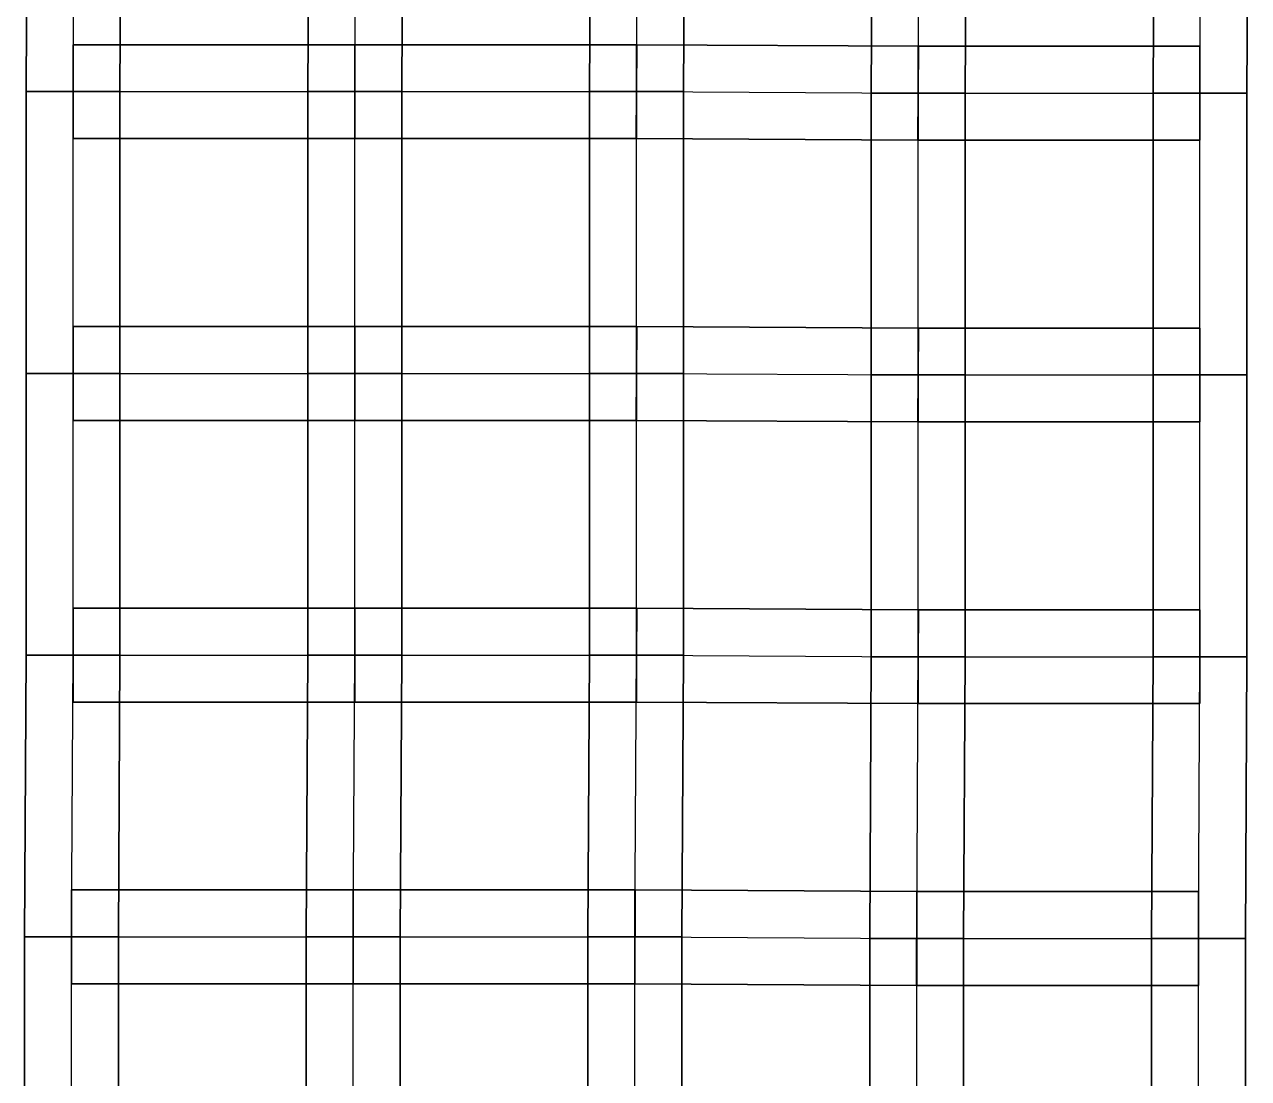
# Model space of a CAD drawing. Extents: x -300 to 609, y -118 to 2027.
# Drawn here: x -297 to -218.8, y 1496.2 to 1563.5 of the extents above; entities that cross this region are included whole.
import ezdxf

# ---------------------------------------------------------------- set-up
doc = ezdxf.new("R2010")
doc.units = 0

msp = doc.modelspace()

# ---------------------------------------------------------------- linework, layer by layer
at = {"layer": 'TUNNELS'}
for points in [[(-296.9, 1559.2167, -1.5), (-290.9, 1559.1833, -1.5), (-290.8, 1577.1833, -1.5), (-296.8, 1577.2167, -1.5)], [(-290.9, 1559.1833, 1.5), (-296.9, 1559.2167, 1.5), (-296.8, 1577.2167, 1.5), (-290.8, 1577.1833, 1.5)], [(-296.9, 1559.2167, 1.5), (-296.9, 1559.2167, -1.5), (-296.8, 1577.2167, -1.5), (-296.8, 1577.2167, 1.5)], [(-290.9, 1559.1833, -1.5), (-290.9, 1559.1833, 1.5), (-290.8, 1577.1833, 1.5), (-290.8, 1577.1833, -1.5)], [(-278.9, 1559.2167, -1.5), (-272.9, 1559.1833, -1.5), (-272.8, 1577.1833, -1.5), (-278.8, 1577.2167, -1.5)], [(-272.9, 1559.1833, 1.5), (-278.9, 1559.2167, 1.5), (-278.8, 1577.2167, 1.5), (-272.8, 1577.1833, 1.5)], [(-278.9, 1559.2167, 1.5), (-278.9, 1559.2167, -1.5), (-278.8, 1577.2167, -1.5), (-278.8, 1577.2167, 1.5)], [(-272.9, 1559.1833, -1.5), (-272.9, 1559.1833, 1.5), (-272.8, 1577.1833, 1.5), (-272.8, 1577.1833, -1.5)], [(-260.9, 1559.2167, -1.5), (-254.9, 1559.1833, -1.5), (-254.8, 1577.1833, -1.5), (-260.8, 1577.2167, -1.5)], [(-254.9, 1559.1833, 1.5), (-260.9, 1559.2167, 1.5), (-260.8, 1577.2167, 1.5), (-254.8, 1577.1833, 1.5)], [(-260.9, 1559.2167, 1.5), (-260.9, 1559.2167, -1.5), (-260.8, 1577.2167, -1.5), (-260.8, 1577.2167, 1.5)], [(-254.9, 1559.1833, -1.5), (-254.9, 1559.1833, 1.5), (-254.8, 1577.1833, 1.5), (-254.8, 1577.1833, -1.5)], [(-242.9, 1559.1167, -1.5), (-236.9, 1559.0833, -1.5), (-236.8, 1577.0833, -1.5), (-242.8, 1577.1167, -1.5)], [(-236.9, 1559.0833, 1.5), (-242.9, 1559.1167, 1.5), (-242.8, 1577.1167, 1.5), (-236.8, 1577.0833, 1.5)], [(-242.9, 1559.1167, 1.5), (-242.9, 1559.1167, -1.5), (-242.8, 1577.1167, -1.5), (-242.8, 1577.1167, 1.5)], [(-236.9, 1559.0833, -1.5), (-236.9, 1559.0833, 1.5), (-236.8, 1577.0833, 1.5), (-236.8, 1577.0833, -1.5)], [(-224.9, 1559.1167, -1.5), (-218.9, 1559.0833, -1.5), (-218.8, 1577.0833, -1.5), (-224.8, 1577.1167, -1.5)], [(-218.9, 1559.0833, 1.5), (-224.9, 1559.1167, 1.5), (-224.8, 1577.1167, 1.5), (-218.8, 1577.0833, 1.5)], [(-224.9, 1559.1167, 1.5), (-224.9, 1559.1167, -1.5), (-224.8, 1577.1167, -1.5), (-224.8, 1577.1167, 1.5)], [(-218.9, 1559.0833, -1.5), (-218.9, 1559.0833, 1.5), (-218.8, 1577.0833, 1.5), (-218.8, 1577.0833, -1.5)], [(-293.9, 1562.2, -1.5), (-293.9, 1556.2, -1.5), (-275.9, 1556.2, -1.5), (-275.9, 1562.2, -1.5)], [(-293.9, 1556.2, 1.5), (-293.9, 1562.2, 1.5), (-275.9, 1562.2, 1.5), (-275.9, 1556.2, 1.5)], [(-293.9, 1562.2, 1.5), (-293.9, 1562.2, -1.5), (-275.9, 1562.2, -1.5), (-275.9, 1562.2, 1.5)], [(-293.9, 1562.2, -1.5), (-293.9, 1556.2, -1.5), (-293.9, 1556.2, 1.5), (-293.9, 1562.2, 1.5)], [(-275.9, 1562.2, -1.5), (-275.9, 1562.2, 1.5), (-275.9, 1556.2, 1.5), (-275.9, 1556.2, -1.5)], [(-275.9, 1562.2, -1.5), (-275.9, 1556.2, -1.5), (-257.9, 1556.2, -1.5), (-257.9, 1562.2, -1.5)], [(-275.9, 1556.2, 1.5), (-275.9, 1562.2, 1.5), (-257.9, 1562.2, 1.5), (-257.9, 1556.2, 1.5)], [(-275.9, 1562.2, 1.5), (-275.9, 1562.2, -1.5), (-257.9, 1562.2, -1.5), (-257.9, 1562.2, 1.5)], [(-275.9, 1562.2, -1.5), (-275.9, 1556.2, -1.5), (-275.9, 1556.2, 1.5), (-275.9, 1562.2, 1.5)], [(-257.8833, 1562.2, -1.5), (-257.9167, 1556.2, -1.5), (-239.9167, 1556.1, -1.5), (-239.8833, 1562.1, -1.5)], [(-257.9167, 1556.2, 1.5), (-257.8833, 1562.2, 1.5), (-239.8833, 1562.1, 1.5), (-239.9167, 1556.1, 1.5)], [(-257.8833, 1562.2, -1.5), (-257.9167, 1556.2, -1.5), (-257.9167, 1556.2, 1.5), (-257.8833, 1562.2, 1.5)], [(-257.9, 1562.2, -1.5), (-257.9, 1562.2, 1.5), (-257.9, 1556.2, 1.5), (-257.9, 1556.2, -1.5)], [(-257.8833, 1562.2, 1.5), (-257.8833, 1562.2, -1.5), (-239.8833, 1562.1, -1.5), (-239.8833, 1562.1, 1.5)], [(-239.8833, 1562.1, -1.5), (-239.8833, 1562.1, 1.5), (-239.9167, 1556.1, 1.5), (-239.9167, 1556.1, -1.5)], [(-239.9, 1562.1, -1.5), (-239.9, 1556.1, -1.5), (-221.9, 1556.1, -1.5), (-221.9, 1562.1, -1.5)], [(-239.9, 1556.1, 1.5), (-239.9, 1562.1, 1.5), (-221.9, 1562.1, 1.5), (-221.9, 1556.1, 1.5)], [(-239.9, 1562.1, 1.5), (-239.9, 1562.1, -1.5), (-221.9, 1562.1, -1.5), (-221.9, 1562.1, 1.5)], [(-239.9, 1562.1, -1.5), (-239.9, 1556.1, -1.5), (-239.9, 1556.1, 1.5), (-239.9, 1562.1, 1.5)], [(-221.9, 1562.1, -1.5), (-221.9, 1562.1, 1.5), (-221.9, 1556.1, 1.5), (-221.9, 1556.1, -1.5)], [(-296.9, 1559.2167, -1.5), (-290.9, 1559.1833, -1.5), (-290.9, 1559.1833, 1.5), (-296.9, 1559.2167, 1.5)], [(-296.9, 1541.2, -1.5), (-290.9, 1541.2, -1.5), (-290.9, 1559.2, -1.5), (-296.9, 1559.2, -1.5)], [(-290.9, 1541.2, 1.5), (-296.9, 1541.2, 1.5), (-296.9, 1559.2, 1.5), (-290.9, 1559.2, 1.5)], [(-296.9, 1541.2, 1.5), (-296.9, 1541.2, -1.5), (-296.9, 1559.2, -1.5), (-296.9, 1559.2, 1.5)], [(-296.9, 1559.2, -1.5), (-296.9, 1559.2, 1.5), (-290.9, 1559.2, 1.5), (-290.9, 1559.2, -1.5)], [(-290.9, 1541.2, -1.5), (-290.9, 1541.2, 1.5), (-290.9, 1559.2, 1.5), (-290.9, 1559.2, -1.5)], [(-278.9, 1559.2167, -1.5), (-272.9, 1559.1833, -1.5), (-272.9, 1559.1833, 1.5), (-278.9, 1559.2167, 1.5)], [(-278.9, 1541.2, -1.5), (-272.9, 1541.2, -1.5), (-272.9, 1559.2, -1.5), (-278.9, 1559.2, -1.5)], [(-272.9, 1541.2, 1.5), (-278.9, 1541.2, 1.5), (-278.9, 1559.2, 1.5), (-272.9, 1559.2, 1.5)], [(-278.9, 1541.2, 1.5), (-278.9, 1541.2, -1.5), (-278.9, 1559.2, -1.5), (-278.9, 1559.2, 1.5)], [(-278.9, 1559.2, -1.5), (-278.9, 1559.2, 1.5), (-272.9, 1559.2, 1.5), (-272.9, 1559.2, -1.5)], [(-272.9, 1541.2, -1.5), (-272.9, 1541.2, 1.5), (-272.9, 1559.2, 1.5), (-272.9, 1559.2, -1.5)], [(-260.9, 1559.2167, -1.5), (-254.9, 1559.1833, -1.5), (-254.9, 1559.1833, 1.5), (-260.9, 1559.2167, 1.5)], [(-260.9, 1541.2, -1.5), (-254.9, 1541.2, -1.5), (-254.9, 1559.2, -1.5), (-260.9, 1559.2, -1.5)], [(-254.9, 1541.2, 1.5), (-260.9, 1541.2, 1.5), (-260.9, 1559.2, 1.5), (-254.9, 1559.2, 1.5)], [(-260.9, 1541.2, 1.5), (-260.9, 1541.2, -1.5), (-260.9, 1559.2, -1.5), (-260.9, 1559.2, 1.5)], [(-260.9, 1559.2, -1.5), (-260.9, 1559.2, 1.5), (-254.9, 1559.2, 1.5), (-254.9, 1559.2, -1.5)], [(-254.9, 1541.2, -1.5), (-254.9, 1541.2, 1.5), (-254.9, 1559.2, 1.5), (-254.9, 1559.2, -1.5)], [(-242.9, 1559.1167, -1.5), (-236.9, 1559.0833, -1.5), (-236.9, 1559.0833, 1.5), (-242.9, 1559.1167, 1.5)], [(-242.9, 1541.1, -1.5), (-236.9, 1541.1, -1.5), (-236.9, 1559.1, -1.5), (-242.9, 1559.1, -1.5)], [(-236.9, 1541.1, 1.5), (-242.9, 1541.1, 1.5), (-242.9, 1559.1, 1.5), (-236.9, 1559.1, 1.5)], [(-242.9, 1541.1, 1.5), (-242.9, 1541.1, -1.5), (-242.9, 1559.1, -1.5), (-242.9, 1559.1, 1.5)], [(-242.9, 1559.1, -1.5), (-242.9, 1559.1, 1.5), (-236.9, 1559.1, 1.5), (-236.9, 1559.1, -1.5)], [(-236.9, 1541.1, -1.5), (-236.9, 1541.1, 1.5), (-236.9, 1559.1, 1.5), (-236.9, 1559.1, -1.5)], [(-224.9, 1559.1167, -1.5), (-218.9, 1559.0833, -1.5), (-218.9, 1559.0833, 1.5), (-224.9, 1559.1167, 1.5)], [(-224.9, 1541.1, -1.5), (-218.9, 1541.1, -1.5), (-218.9, 1559.1, -1.5), (-224.9, 1559.1, -1.5)], [(-218.9, 1541.1, 1.5), (-224.9, 1541.1, 1.5), (-224.9, 1559.1, 1.5), (-218.9, 1559.1, 1.5)], [(-224.9, 1541.1, 1.5), (-224.9, 1541.1, -1.5), (-224.9, 1559.1, -1.5), (-224.9, 1559.1, 1.5)], [(-224.9, 1559.1, -1.5), (-224.9, 1559.1, 1.5), (-218.9, 1559.1, 1.5), (-218.9, 1559.1, -1.5)], [(-218.9, 1541.1, -1.5), (-218.9, 1541.1, 1.5), (-218.9, 1559.1, 1.5), (-218.9, 1559.1, -1.5)], [(-293.9, 1556.2, -1.5), (-293.9, 1556.2, 1.5), (-275.9, 1556.2, 1.5), (-275.9, 1556.2, -1.5)], [(-275.9, 1556.2, -1.5), (-275.9, 1556.2, 1.5), (-257.9, 1556.2, 1.5), (-257.9, 1556.2, -1.5)], [(-257.9167, 1556.2, -1.5), (-257.9167, 1556.2, 1.5), (-239.9167, 1556.1, 1.5), (-239.9167, 1556.1, -1.5)], [(-239.9, 1556.1, -1.5), (-239.9, 1556.1, 1.5), (-221.9, 1556.1, 1.5), (-221.9, 1556.1, -1.5)], [(-293.9, 1544.2, -1.5), (-293.9, 1538.2, -1.5), (-275.9, 1538.2, -1.5), (-275.9, 1544.2, -1.5)], [(-293.9, 1538.2, 1.5), (-293.9, 1544.2, 1.5), (-275.9, 1544.2, 1.5), (-275.9, 1538.2, 1.5)], [(-293.9, 1544.2, 1.5), (-293.9, 1544.2, -1.5), (-275.9, 1544.2, -1.5), (-275.9, 1544.2, 1.5)], [(-293.9, 1544.2, -1.5), (-293.9, 1538.2, -1.5), (-293.9, 1538.2, 1.5), (-293.9, 1544.2, 1.5)], [(-275.9, 1544.2, -1.5), (-275.9, 1544.2, 1.5), (-275.9, 1538.2, 1.5), (-275.9, 1538.2, -1.5)], [(-275.9, 1544.2, -1.5), (-275.9, 1538.2, -1.5), (-257.9, 1538.2, -1.5), (-257.9, 1544.2, -1.5)], [(-275.9, 1538.2, 1.5), (-275.9, 1544.2, 1.5), (-257.9, 1544.2, 1.5), (-257.9, 1538.2, 1.5)], [(-275.9, 1544.2, 1.5), (-275.9, 1544.2, -1.5), (-257.9, 1544.2, -1.5), (-257.9, 1544.2, 1.5)], [(-275.9, 1544.2, -1.5), (-275.9, 1538.2, -1.5), (-275.9, 1538.2, 1.5), (-275.9, 1544.2, 1.5)], [(-257.8833, 1544.2, -1.5), (-257.9167, 1538.2, -1.5), (-239.9167, 1538.1, -1.5), (-239.8833, 1544.1, -1.5)], [(-257.9167, 1538.2, 1.5), (-257.8833, 1544.2, 1.5), (-239.8833, 1544.1, 1.5), (-239.9167, 1538.1, 1.5)], [(-257.8833, 1544.2, -1.5), (-257.9167, 1538.2, -1.5), (-257.9167, 1538.2, 1.5), (-257.8833, 1544.2, 1.5)], [(-257.9, 1544.2, -1.5), (-257.9, 1544.2, 1.5), (-257.9, 1538.2, 1.5), (-257.9, 1538.2, -1.5)], [(-257.8833, 1544.2, 1.5), (-257.8833, 1544.2, -1.5), (-239.8833, 1544.1, -1.5), (-239.8833, 1544.1, 1.5)], [(-239.8833, 1544.1, -1.5), (-239.8833, 1544.1, 1.5), (-239.9167, 1538.1, 1.5), (-239.9167, 1538.1, -1.5)], [(-239.9, 1544.1, -1.5), (-239.9, 1538.1, -1.5), (-221.9, 1538.1, -1.5), (-221.9, 1544.1, -1.5)], [(-239.9, 1538.1, 1.5), (-239.9, 1544.1, 1.5), (-221.9, 1544.1, 1.5), (-221.9, 1538.1, 1.5)], [(-239.9, 1544.1, 1.5), (-239.9, 1544.1, -1.5), (-221.9, 1544.1, -1.5), (-221.9, 1544.1, 1.5)], [(-239.9, 1544.1, -1.5), (-239.9, 1538.1, -1.5), (-239.9, 1538.1, 1.5), (-239.9, 1544.1, 1.5)], [(-221.9, 1544.1, -1.5), (-221.9, 1544.1, 1.5), (-221.9, 1538.1, 1.5), (-221.9, 1538.1, -1.5)], [(-296.9, 1523.2, -1.5), (-290.9, 1523.2, -1.5), (-290.9, 1541.2, -1.5), (-296.9, 1541.2, -1.5)], [(-290.9, 1523.2, 1.5), (-296.9, 1523.2, 1.5), (-296.9, 1541.2, 1.5), (-290.9, 1541.2, 1.5)], [(-296.9, 1523.2, 1.5), (-296.9, 1523.2, -1.5), (-296.9, 1541.2, -1.5), (-296.9, 1541.2, 1.5)], [(-296.9, 1541.2, -1.5), (-296.9, 1541.2, 1.5), (-290.9, 1541.2, 1.5), (-290.9, 1541.2, -1.5)], [(-296.9, 1541.2, -1.5), (-290.9, 1541.2, -1.5), (-290.9, 1541.2, 1.5), (-296.9, 1541.2, 1.5)], [(-290.9, 1523.2, -1.5), (-290.9, 1523.2, 1.5), (-290.9, 1541.2, 1.5), (-290.9, 1541.2, -1.5)], [(-278.9, 1523.2, -1.5), (-272.9, 1523.2, -1.5), (-272.9, 1541.2, -1.5), (-278.9, 1541.2, -1.5)], [(-272.9, 1523.2, 1.5), (-278.9, 1523.2, 1.5), (-278.9, 1541.2, 1.5), (-272.9, 1541.2, 1.5)], [(-278.9, 1523.2, 1.5), (-278.9, 1523.2, -1.5), (-278.9, 1541.2, -1.5), (-278.9, 1541.2, 1.5)], [(-278.9, 1541.2, -1.5), (-278.9, 1541.2, 1.5), (-272.9, 1541.2, 1.5), (-272.9, 1541.2, -1.5)], [(-278.9, 1541.2, -1.5), (-272.9, 1541.2, -1.5), (-272.9, 1541.2, 1.5), (-278.9, 1541.2, 1.5)], [(-272.9, 1523.2, -1.5), (-272.9, 1523.2, 1.5), (-272.9, 1541.2, 1.5), (-272.9, 1541.2, -1.5)], [(-260.9, 1523.2, -1.5), (-254.9, 1523.2, -1.5), (-254.9, 1541.2, -1.5), (-260.9, 1541.2, -1.5)], [(-254.9, 1523.2, 1.5), (-260.9, 1523.2, 1.5), (-260.9, 1541.2, 1.5), (-254.9, 1541.2, 1.5)], [(-260.9, 1523.2, 1.5), (-260.9, 1523.2, -1.5), (-260.9, 1541.2, -1.5), (-260.9, 1541.2, 1.5)], [(-260.9, 1541.2, -1.5), (-260.9, 1541.2, 1.5), (-254.9, 1541.2, 1.5), (-254.9, 1541.2, -1.5)], [(-260.9, 1541.2, -1.5), (-254.9, 1541.2, -1.5), (-254.9, 1541.2, 1.5), (-260.9, 1541.2, 1.5)], [(-254.9, 1523.2, -1.5), (-254.9, 1523.2, 1.5), (-254.9, 1541.2, 1.5), (-254.9, 1541.2, -1.5)], [(-242.9, 1523.1, -1.5), (-236.9, 1523.1, -1.5), (-236.9, 1541.1, -1.5), (-242.9, 1541.1, -1.5)], [(-236.9, 1523.1, 1.5), (-242.9, 1523.1, 1.5), (-242.9, 1541.1, 1.5), (-236.9, 1541.1, 1.5)], [(-242.9, 1523.1, 1.5), (-242.9, 1523.1, -1.5), (-242.9, 1541.1, -1.5), (-242.9, 1541.1, 1.5)], [(-242.9, 1541.1, -1.5), (-242.9, 1541.1, 1.5), (-236.9, 1541.1, 1.5), (-236.9, 1541.1, -1.5)], [(-242.9, 1541.1, -1.5), (-236.9, 1541.1, -1.5), (-236.9, 1541.1, 1.5), (-242.9, 1541.1, 1.5)], [(-236.9, 1523.1, -1.5), (-236.9, 1523.1, 1.5), (-236.9, 1541.1, 1.5), (-236.9, 1541.1, -1.5)], [(-224.9, 1523.1, -1.5), (-218.9, 1523.1, -1.5), (-218.9, 1541.1, -1.5), (-224.9, 1541.1, -1.5)], [(-218.9, 1523.1, 1.5), (-224.9, 1523.1, 1.5), (-224.9, 1541.1, 1.5), (-218.9, 1541.1, 1.5)], [(-224.9, 1523.1, 1.5), (-224.9, 1523.1, -1.5), (-224.9, 1541.1, -1.5), (-224.9, 1541.1, 1.5)], [(-224.9, 1541.1, -1.5), (-224.9, 1541.1, 1.5), (-218.9, 1541.1, 1.5), (-218.9, 1541.1, -1.5)], [(-224.9, 1541.1, -1.5), (-218.9, 1541.1, -1.5), (-218.9, 1541.1, 1.5), (-224.9, 1541.1, 1.5)], [(-218.9, 1523.1, -1.5), (-218.9, 1523.1, 1.5), (-218.9, 1541.1, 1.5), (-218.9, 1541.1, -1.5)], [(-293.9, 1538.2, -1.5), (-293.9, 1538.2, 1.5), (-275.9, 1538.2, 1.5), (-275.9, 1538.2, -1.5)], [(-275.9, 1538.2, -1.5), (-275.9, 1538.2, 1.5), (-257.9, 1538.2, 1.5), (-257.9, 1538.2, -1.5)], [(-257.9167, 1538.2, -1.5), (-257.9167, 1538.2, 1.5), (-239.9167, 1538.1, 1.5), (-239.9167, 1538.1, -1.5)], [(-239.9, 1538.1, -1.5), (-239.9, 1538.1, 1.5), (-221.9, 1538.1, 1.5), (-221.9, 1538.1, -1.5)], [(-293.9, 1526.2, -1.5), (-293.9, 1520.2, -1.5), (-275.9, 1520.2, -1.5), (-275.9, 1526.2, -1.5)], [(-293.9, 1520.2, 1.5), (-293.9, 1526.2, 1.5), (-275.9, 1526.2, 1.5), (-275.9, 1520.2, 1.5)], [(-293.9, 1526.2, 1.5), (-293.9, 1526.2, -1.5), (-275.9, 1526.2, -1.5), (-275.9, 1526.2, 1.5)], [(-293.9, 1526.2, -1.5), (-293.9, 1520.2, -1.5), (-293.9, 1520.2, 1.5), (-293.9, 1526.2, 1.5)], [(-275.9, 1526.2, -1.5), (-275.9, 1526.2, 1.5), (-275.9, 1520.2, 1.5), (-275.9, 1520.2, -1.5)], [(-275.9, 1526.2, -1.5), (-275.9, 1520.2, -1.5), (-257.9, 1520.2, -1.5), (-257.9, 1526.2, -1.5)], [(-275.9, 1520.2, 1.5), (-275.9, 1526.2, 1.5), (-257.9, 1526.2, 1.5), (-257.9, 1520.2, 1.5)], [(-275.9, 1526.2, 1.5), (-275.9, 1526.2, -1.5), (-257.9, 1526.2, -1.5), (-257.9, 1526.2, 1.5)], [(-275.9, 1526.2, -1.5), (-275.9, 1520.2, -1.5), (-275.9, 1520.2, 1.5), (-275.9, 1526.2, 1.5)], [(-257.8833, 1526.2, -1.5), (-257.9167, 1520.2, -1.5), (-239.9167, 1520.1, -1.5), (-239.8833, 1526.1, -1.5)], [(-257.9167, 1520.2, 1.5), (-257.8833, 1526.2, 1.5), (-239.8833, 1526.1, 1.5), (-239.9167, 1520.1, 1.5)], [(-257.8833, 1526.2, -1.5), (-257.9167, 1520.2, -1.5), (-257.9167, 1520.2, 1.5), (-257.8833, 1526.2, 1.5)], [(-257.9, 1526.2, -1.5), (-257.9, 1526.2, 1.5), (-257.9, 1520.2, 1.5), (-257.9, 1520.2, -1.5)], [(-257.8833, 1526.2, 1.5), (-257.8833, 1526.2, -1.5), (-239.8833, 1526.1, -1.5), (-239.8833, 1526.1, 1.5)], [(-239.8833, 1526.1, -1.5), (-239.8833, 1526.1, 1.5), (-239.9167, 1520.1, 1.5), (-239.9167, 1520.1, -1.5)], [(-239.9, 1526.1, -1.5), (-239.9, 1520.1, -1.5), (-221.9, 1520.1, -1.5), (-221.9, 1526.1, -1.5)], [(-239.9, 1520.1, 1.5), (-239.9, 1526.1, 1.5), (-221.9, 1526.1, 1.5), (-221.9, 1520.1, 1.5)], [(-239.9, 1526.1, 1.5), (-239.9, 1526.1, -1.5), (-221.9, 1526.1, -1.5), (-221.9, 1526.1, 1.5)], [(-239.9, 1526.1, -1.5), (-239.9, 1520.1, -1.5), (-239.9, 1520.1, 1.5), (-239.9, 1526.1, 1.5)], [(-221.9, 1526.1, -1.5), (-221.9, 1526.1, 1.5), (-221.9, 1520.1, 1.5), (-221.9, 1520.1, -1.5)], [(-297, 1505.2167, -1.5), (-291, 1505.1833, -1.5), (-290.9, 1523.1833, -1.5), (-296.9, 1523.2167, -1.5)], [(-291, 1505.1833, 1.5), (-297, 1505.2167, 1.5), (-296.9, 1523.2167, 1.5), (-290.9, 1523.1833, 1.5)], [(-297, 1505.2167, 1.5), (-297, 1505.2167, -1.5), (-296.9, 1523.2167, -1.5), (-296.9, 1523.2167, 1.5)], [(-296.9, 1523.2167, -1.5), (-296.9, 1523.2167, 1.5), (-290.9, 1523.1833, 1.5), (-290.9, 1523.1833, -1.5)], [(-296.9, 1523.2, -1.5), (-290.9, 1523.2, -1.5), (-290.9, 1523.2, 1.5), (-296.9, 1523.2, 1.5)], [(-291, 1505.1833, -1.5), (-291, 1505.1833, 1.5), (-290.9, 1523.1833, 1.5), (-290.9, 1523.1833, -1.5)], [(-279, 1505.2167, -1.5), (-273, 1505.1833, -1.5), (-272.9, 1523.1833, -1.5), (-278.9, 1523.2167, -1.5)], [(-273, 1505.1833, 1.5), (-279, 1505.2167, 1.5), (-278.9, 1523.2167, 1.5), (-272.9, 1523.1833, 1.5)], [(-279, 1505.2167, 1.5), (-279, 1505.2167, -1.5), (-278.9, 1523.2167, -1.5), (-278.9, 1523.2167, 1.5)], [(-278.9, 1523.2167, -1.5), (-278.9, 1523.2167, 1.5), (-272.9, 1523.1833, 1.5), (-272.9, 1523.1833, -1.5)], [(-278.9, 1523.2, -1.5), (-272.9, 1523.2, -1.5), (-272.9, 1523.2, 1.5), (-278.9, 1523.2, 1.5)], [(-273, 1505.1833, -1.5), (-273, 1505.1833, 1.5), (-272.9, 1523.1833, 1.5), (-272.9, 1523.1833, -1.5)], [(-261, 1505.2167, -1.5), (-255, 1505.1833, -1.5), (-254.9, 1523.1833, -1.5), (-260.9, 1523.2167, -1.5)], [(-255, 1505.1833, 1.5), (-261, 1505.2167, 1.5), (-260.9, 1523.2167, 1.5), (-254.9, 1523.1833, 1.5)], [(-261, 1505.2167, 1.5), (-261, 1505.2167, -1.5), (-260.9, 1523.2167, -1.5), (-260.9, 1523.2167, 1.5)], [(-260.9, 1523.2167, -1.5), (-260.9, 1523.2167, 1.5), (-254.9, 1523.1833, 1.5), (-254.9, 1523.1833, -1.5)], [(-260.9, 1523.2, -1.5), (-254.9, 1523.2, -1.5), (-254.9, 1523.2, 1.5), (-260.9, 1523.2, 1.5)], [(-255, 1505.1833, -1.5), (-255, 1505.1833, 1.5), (-254.9, 1523.1833, 1.5), (-254.9, 1523.1833, -1.5)], [(-243, 1505.1167, -1.5), (-237, 1505.0833, -1.5), (-236.9, 1523.0833, -1.5), (-242.9, 1523.1167, -1.5)], [(-237, 1505.0833, 1.5), (-243, 1505.1167, 1.5), (-242.9, 1523.1167, 1.5), (-236.9, 1523.0833, 1.5)], [(-243, 1505.1167, 1.5), (-243, 1505.1167, -1.5), (-242.9, 1523.1167, -1.5), (-242.9, 1523.1167, 1.5)], [(-242.9, 1523.1167, -1.5), (-242.9, 1523.1167, 1.5), (-236.9, 1523.0833, 1.5), (-236.9, 1523.0833, -1.5)], [(-242.9, 1523.1, -1.5), (-236.9, 1523.1, -1.5), (-236.9, 1523.1, 1.5), (-242.9, 1523.1, 1.5)], [(-237, 1505.0833, -1.5), (-237, 1505.0833, 1.5), (-236.9, 1523.0833, 1.5), (-236.9, 1523.0833, -1.5)], [(-225, 1505.1167, -1.5), (-219, 1505.0833, -1.5), (-218.9, 1523.0833, -1.5), (-224.9, 1523.1167, -1.5)], [(-219, 1505.0833, 1.5), (-225, 1505.1167, 1.5), (-224.9, 1523.1167, 1.5), (-218.9, 1523.0833, 1.5)], [(-225, 1505.1167, 1.5), (-225, 1505.1167, -1.5), (-224.9, 1523.1167, -1.5), (-224.9, 1523.1167, 1.5)], [(-224.9, 1523.1167, -1.5), (-224.9, 1523.1167, 1.5), (-218.9, 1523.0833, 1.5), (-218.9, 1523.0833, -1.5)], [(-224.9, 1523.1, -1.5), (-218.9, 1523.1, -1.5), (-218.9, 1523.1, 1.5), (-224.9, 1523.1, 1.5)], [(-219, 1505.0833, -1.5), (-219, 1505.0833, 1.5), (-218.9, 1523.0833, 1.5), (-218.9, 1523.0833, -1.5)], [(-293.9, 1520.2, -1.5), (-293.9, 1520.2, 1.5), (-275.9, 1520.2, 1.5), (-275.9, 1520.2, -1.5)], [(-275.9, 1520.2, -1.5), (-275.9, 1520.2, 1.5), (-257.9, 1520.2, 1.5), (-257.9, 1520.2, -1.5)], [(-257.9167, 1520.2, -1.5), (-257.9167, 1520.2, 1.5), (-239.9167, 1520.1, 1.5), (-239.9167, 1520.1, -1.5)], [(-239.9, 1520.1, -1.5), (-239.9, 1520.1, 1.5), (-221.9, 1520.1, 1.5), (-221.9, 1520.1, -1.5)], [(-294, 1508.2, -1.5), (-294, 1502.2, -1.5), (-276, 1502.2, -1.5), (-276, 1508.2, -1.5)], [(-294, 1502.2, 1.5), (-294, 1508.2, 1.5), (-276, 1508.2, 1.5), (-276, 1502.2, 1.5)], [(-294, 1508.2, 1.5), (-294, 1508.2, -1.5), (-276, 1508.2, -1.5), (-276, 1508.2, 1.5)], [(-294, 1508.2, -1.5), (-294, 1502.2, -1.5), (-294, 1502.2, 1.5), (-294, 1508.2, 1.5)], [(-276, 1508.2, -1.5), (-276, 1508.2, 1.5), (-276, 1502.2, 1.5), (-276, 1502.2, -1.5)], [(-276, 1508.2, -1.5), (-276, 1502.2, -1.5), (-258, 1502.2, -1.5), (-258, 1508.2, -1.5)], [(-276, 1502.2, 1.5), (-276, 1508.2, 1.5), (-258, 1508.2, 1.5), (-258, 1502.2, 1.5)], [(-276, 1508.2, 1.5), (-276, 1508.2, -1.5), (-258, 1508.2, -1.5), (-258, 1508.2, 1.5)], [(-276, 1508.2, -1.5), (-276, 1502.2, -1.5), (-276, 1502.2, 1.5), (-276, 1508.2, 1.5)], [(-257.9833, 1508.2, -1.5), (-258.0167, 1502.2, -1.5), (-240.0167, 1502.1, -1.5), (-239.9833, 1508.1, -1.5)], [(-258.0167, 1502.2, 1.5), (-257.9833, 1508.2, 1.5), (-239.9833, 1508.1, 1.5), (-240.0167, 1502.1, 1.5)], [(-257.9833, 1508.2, -1.5), (-258.0167, 1502.2, -1.5), (-258.0167, 1502.2, 1.5), (-257.9833, 1508.2, 1.5)], [(-258, 1508.2, -1.5), (-258, 1508.2, 1.5), (-258, 1502.2, 1.5), (-258, 1502.2, -1.5)], [(-257.9833, 1508.2, 1.5), (-257.9833, 1508.2, -1.5), (-239.9833, 1508.1, -1.5), (-239.9833, 1508.1, 1.5)], [(-239.9833, 1508.1, -1.5), (-239.9833, 1508.1, 1.5), (-240.0167, 1502.1, 1.5), (-240.0167, 1502.1, -1.5)], [(-240, 1508.1, -1.5), (-240, 1502.1, -1.5), (-222, 1502.1, -1.5), (-222, 1508.1, -1.5)], [(-240, 1502.1, 1.5), (-240, 1508.1, 1.5), (-222, 1508.1, 1.5), (-222, 1502.1, 1.5)], [(-240, 1508.1, 1.5), (-240, 1508.1, -1.5), (-222, 1508.1, -1.5), (-222, 1508.1, 1.5)], [(-240, 1508.1, -1.5), (-240, 1502.1, -1.5), (-240, 1502.1, 1.5), (-240, 1508.1, 1.5)], [(-222, 1508.1, -1.5), (-222, 1508.1, 1.5), (-222, 1502.1, 1.5), (-222, 1502.1, -1.5)], [(-297, 1505.2167, -1.5), (-291, 1505.1833, -1.5), (-291, 1505.1833, 1.5), (-297, 1505.2167, 1.5)], [(-297, 1487.2, -1.5), (-291, 1487.2, -1.5), (-291, 1505.2, -1.5), (-297, 1505.2, -1.5)], [(-291, 1487.2, 1.5), (-297, 1487.2, 1.5), (-297, 1505.2, 1.5), (-291, 1505.2, 1.5)], [(-297, 1487.2, 1.5), (-297, 1487.2, -1.5), (-297, 1505.2, -1.5), (-297, 1505.2, 1.5)], [(-297, 1505.2, -1.5), (-297, 1505.2, 1.5), (-291, 1505.2, 1.5), (-291, 1505.2, -1.5)], [(-291, 1487.2, -1.5), (-291, 1487.2, 1.5), (-291, 1505.2, 1.5), (-291, 1505.2, -1.5)], [(-279, 1505.2167, -1.5), (-273, 1505.1833, -1.5), (-273, 1505.1833, 1.5), (-279, 1505.2167, 1.5)], [(-279, 1487.2, -1.5), (-273, 1487.2, -1.5), (-273, 1505.2, -1.5), (-279, 1505.2, -1.5)], [(-273, 1487.2, 1.5), (-279, 1487.2, 1.5), (-279, 1505.2, 1.5), (-273, 1505.2, 1.5)], [(-279, 1487.2, 1.5), (-279, 1487.2, -1.5), (-279, 1505.2, -1.5), (-279, 1505.2, 1.5)], [(-279, 1505.2, -1.5), (-279, 1505.2, 1.5), (-273, 1505.2, 1.5), (-273, 1505.2, -1.5)], [(-273, 1487.2, -1.5), (-273, 1487.2, 1.5), (-273, 1505.2, 1.5), (-273, 1505.2, -1.5)], [(-261, 1505.2167, -1.5), (-255, 1505.1833, -1.5), (-255, 1505.1833, 1.5), (-261, 1505.2167, 1.5)], [(-261, 1487.2, -1.5), (-255, 1487.2, -1.5), (-255, 1505.2, -1.5), (-261, 1505.2, -1.5)], [(-255, 1487.2, 1.5), (-261, 1487.2, 1.5), (-261, 1505.2, 1.5), (-255, 1505.2, 1.5)], [(-261, 1487.2, 1.5), (-261, 1487.2, -1.5), (-261, 1505.2, -1.5), (-261, 1505.2, 1.5)], [(-261, 1505.2, -1.5), (-261, 1505.2, 1.5), (-255, 1505.2, 1.5), (-255, 1505.2, -1.5)], [(-255, 1487.2, -1.5), (-255, 1487.2, 1.5), (-255, 1505.2, 1.5), (-255, 1505.2, -1.5)], [(-243, 1505.1167, -1.5), (-237, 1505.0833, -1.5), (-237, 1505.0833, 1.5), (-243, 1505.1167, 1.5)], [(-243, 1487.1, -1.5), (-237, 1487.1, -1.5), (-237, 1505.1, -1.5), (-243, 1505.1, -1.5)], [(-237, 1487.1, 1.5), (-243, 1487.1, 1.5), (-243, 1505.1, 1.5), (-237, 1505.1, 1.5)], [(-243, 1487.1, 1.5), (-243, 1487.1, -1.5), (-243, 1505.1, -1.5), (-243, 1505.1, 1.5)], [(-243, 1505.1, -1.5), (-243, 1505.1, 1.5), (-237, 1505.1, 1.5), (-237, 1505.1, -1.5)], [(-237, 1487.1, -1.5), (-237, 1487.1, 1.5), (-237, 1505.1, 1.5), (-237, 1505.1, -1.5)], [(-225, 1505.1167, -1.5), (-219, 1505.0833, -1.5), (-219, 1505.0833, 1.5), (-225, 1505.1167, 1.5)], [(-225, 1487.1, -1.5), (-219, 1487.1, -1.5), (-219, 1505.1, -1.5), (-225, 1505.1, -1.5)], [(-219, 1487.1, 1.5), (-225, 1487.1, 1.5), (-225, 1505.1, 1.5), (-219, 1505.1, 1.5)], [(-225, 1487.1, 1.5), (-225, 1487.1, -1.5), (-225, 1505.1, -1.5), (-225, 1505.1, 1.5)], [(-225, 1505.1, -1.5), (-225, 1505.1, 1.5), (-219, 1505.1, 1.5), (-219, 1505.1, -1.5)], [(-219, 1487.1, -1.5), (-219, 1487.1, 1.5), (-219, 1505.1, 1.5), (-219, 1505.1, -1.5)], [(-294, 1502.2, -1.5), (-294, 1502.2, 1.5), (-276, 1502.2, 1.5), (-276, 1502.2, -1.5)], [(-276, 1502.2, -1.5), (-276, 1502.2, 1.5), (-258, 1502.2, 1.5), (-258, 1502.2, -1.5)], [(-258.0167, 1502.2, -1.5), (-258.0167, 1502.2, 1.5), (-240.0167, 1502.1, 1.5), (-240.0167, 1502.1, -1.5)], [(-240, 1502.1, -1.5), (-240, 1502.1, 1.5), (-222, 1502.1, 1.5), (-222, 1502.1, -1.5)]]:
    msp.add_3dface(points, dxfattribs=at)
at = {"layer": 'TUNNELS_CL'}
for points in [[(-293.9, 1559.2, 0), (-293.8, 1577.2, 0)], [(-275.9, 1559.2, 0), (-275.8, 1577.2, 0)], [(-257.9, 1559.2, 0), (-257.8, 1577.2, 0)], [(-239.9, 1559.1, 0), (-239.8, 1577.1, 0)], [(-221.9, 1559.1, 0), (-221.8, 1577.1, 0)], [(-293.9, 1541.2, 0), (-293.9, 1559.2, 0)], [(-293.9, 1559.2, 0), (-275.9, 1559.2, 0)], [(-275.9, 1541.2, 0), (-275.9, 1559.2, 0)], [(-275.9, 1559.2, 0), (-257.9, 1559.2, 0)], [(-257.9, 1541.2, 0), (-257.9, 1559.2, 0)], [(-257.9, 1559.2, 0), (-239.9, 1559.1, 0)], [(-239.9, 1541.1, 0), (-239.9, 1559.1, 0)], [(-239.9, 1559.1, 0), (-221.9, 1559.1, 0)], [(-221.9, 1541.1, 0), (-221.9, 1559.1, 0)], [(-293.9, 1523.2, 0), (-293.9, 1541.2, 0)], [(-293.9, 1541.2, 0), (-275.9, 1541.2, 0)], [(-275.9, 1523.2, 0), (-275.9, 1541.2, 0)], [(-275.9, 1541.2, 0), (-257.9, 1541.2, 0)], [(-257.9, 1523.2, 0), (-257.9, 1541.2, 0)], [(-257.9, 1541.2, 0), (-239.9, 1541.1, 0)], [(-239.9, 1523.1, 0), (-239.9, 1541.1, 0)], [(-239.9, 1541.1, 0), (-221.9, 1541.1, 0)], [(-221.9, 1523.1, 0), (-221.9, 1541.1, 0)], [(-294, 1505.2, 0), (-293.9, 1523.2, 0)], [(-293.9, 1523.2, 0), (-275.9, 1523.2, 0)], [(-276, 1505.2, 0), (-275.9, 1523.2, 0)], [(-275.9, 1523.2, 0), (-257.9, 1523.2, 0)], [(-258, 1505.2, 0), (-257.9, 1523.2, 0)], [(-257.9, 1523.2, 0), (-239.9, 1523.1, 0)], [(-240, 1505.1, 0), (-239.9, 1523.1, 0)], [(-239.9, 1523.1, 0), (-221.9, 1523.1, 0)], [(-222, 1505.1, 0), (-221.9, 1523.1, 0)], [(-294, 1487.2, 0), (-294, 1505.2, 0)], [(-294, 1505.2, 0), (-276, 1505.2, 0)], [(-276, 1487.2, 0), (-276, 1505.2, 0)], [(-276, 1505.2, 0), (-258, 1505.2, 0)], [(-258, 1487.2, 0), (-258, 1505.2, 0)], [(-258, 1505.2, 0), (-240, 1505.1, 0)], [(-240, 1487.1, 0), (-240, 1505.1, 0)], [(-240, 1505.1, 0), (-222, 1505.1, 0)], [(-222, 1487.1, 0), (-222, 1505.1, 0)]]:
    msp.add_polyline3d(points, dxfattribs=at)

doc.saveas('drawing.dxf')
